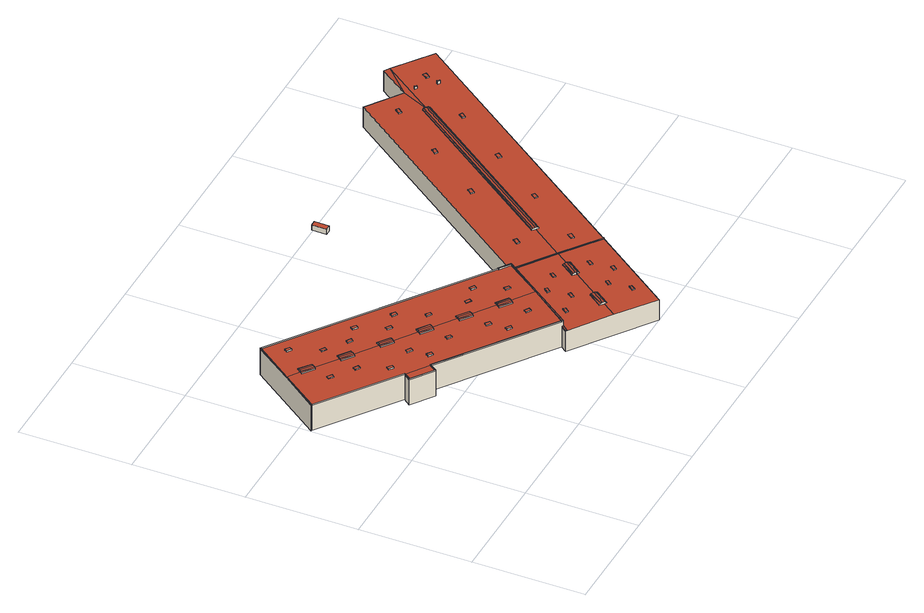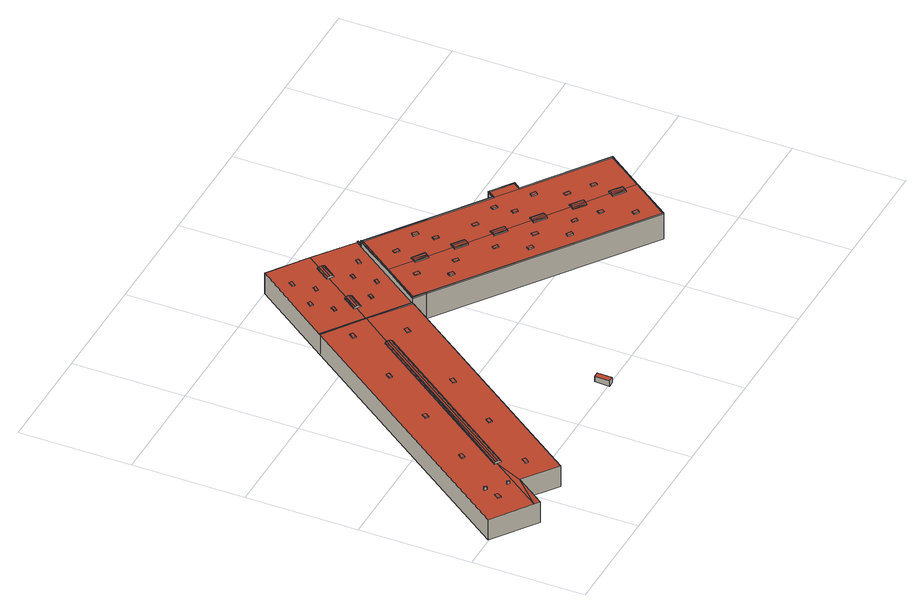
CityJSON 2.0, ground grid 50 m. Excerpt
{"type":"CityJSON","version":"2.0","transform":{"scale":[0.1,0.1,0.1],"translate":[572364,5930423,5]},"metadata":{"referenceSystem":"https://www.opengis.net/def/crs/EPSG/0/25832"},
"CityObjects":{
"building1":{"type":"Building","attributes":{"Grundfläche 2D":"12396.091588","Grundhöhe NN":"5.430"},"children":["building1-1","building1-2","building1-3","building1-4","building1-5","building1-6","building1-7","building1-8","building1-9","building1-10","building1-11","building1-12","building1-13","building1-14","building1-15","building1-16","building1-17","building1-18","building1-19","building1-20","building1-21","building1-22","building1-23","building1-24","building1-25","building1-26","building1-27","building1-28","building1-29","building1-30","building1-31","building1-32","building1-33","building1-34","building1-35","building1-36","building1-37","building1-38","building1-39"],"geometry":[{"type":"Solid","lod":"3","boundaries":[[[[0,1,2]],[[3,4,2,5]],[[6,7,3,5,8,9]],[[10,6,9,11]],[[2,4,0]],[[12,13,14]],[[15,13,12]],[[16,17,18,19,13,15]],[[18,17,20,21,22]],[[23,24,20]],[[24,22,21,20]],[[25,26,27,28,29,30,31,32,33]],[[34,35,36,37,38,39,40,41,42,43,44,45,46,47,48,49,50,51,52,53,54,55,56,57,58,59,60,61,62,63,64]],[[65,66,67,68]],[[69,47,46,70,71,43,42,72,73,74,39,38,75,76,34,64,77,78,61,60,79,80,57,56,81,82,65,68,83,84,51,50,85]],[[86,87,88]],[[89,87,86]],[[90,91,86,88,92,93]],[[94,95,90,93,96]],[[94,96,97]],[[95,94,97,98]],[[99,100,101]],[[102,100,99]],[[103,104,99,101,105,106]],[[107,103,106,108]],[[109,108,110]],[[107,108,109]],[[111,112,113]],[[114,112,111]],[[115,111,113,116]],[[117,118,119,115,116,120]],[[118,117,121]],[[118,121,122]],[[123,124,125]],[[126,124,123]],[[127,128,123,125,129,130]],[[131,127,130,132]],[[133,132,134]],[[131,132,133]],[[135,136,137]],[[138,136,135]],[[139,135,137,140]],[[141,142,143,140,144]],[[139,140,143]],[[142,141,145]],[[142,145,146]],[[147,148,149]],[[150,148,147]],[[151,147,149,152]],[[153,154,155,151,152,156]],[[154,153,157]],[[155,154,157,158]],[[159,160,56,161,162,163,164,165,166]],[[167,168,169,170,171,172,173,174,175,176,177,178]],[[179,180,181,182,160,159,183,184,185,186,187,188,189]],[[190,191,192]],[[193,191,190]],[[193,194,195,196,191]],[[196,197,191]],[[195,198,199,196]],[[200,201,198]],[[201,199,198]],[[202,203,204]],[[205,206,207,208,209,210,211,212,213,214,202]],[[202,214,203]],[[215,216,217,203,214,218,219,220,210,209]],[[221,222,223,224,225,226,227,228,229,230,231,232,233,234,235,236,237,238]],[[224,239,240,235,234,241,242,229,228,243,244,245,225]],[[2,1,226,225,245,11,9,8,5]],[[10,11,245,244]],[[244,243,228,227,0,4,3,7,6,10]],[[1,0,227,226]],[[12,14,242,241]],[[12,241,234,233,232,23,20,17,16,15]],[[24,23,232,231]],[[230,229,19]],[[22,24,231,230,19,18]],[[13,19,229,242,14]],[[236,235,26,25]],[[27,26,235,240]],[[240,216,28,27]],[[216,215,209,208,31,30,29,28]],[[208,207,32,31]],[[93,92,88,87,79,60,59,97,96]],[[98,97,59,58]],[[86,91,90,95,98,58,57,80,89]],[[87,89,80,79]],[[100,75,38,37,36,110,108,106,105,101]],[[109,110,36,35]],[[104,103,107,109,35,34,76,102,99]],[[100,102,76,75]],[[113,112,70,46,120,116]],[[117,120,46,45,121]],[[121,45,44,122]],[[115,119,118,122,44,43,71,114,111]],[[112,114,71,70]],[[130,129,125,124,77,64,63,134,132]],[[133,134,63,62]],[[123,128,61,78,126]],[[133,62,61,128,127,131]],[[124,126,78,77]],[[141,144,50,49,145]],[[136,85,50,144,140,137]],[[146,145,49,48]],[[139,143,47,69,138,135]],[[48,47,143,142,146]],[[136,138,69,85]],[[148,73,72,42,41,157,153,156,152,149]],[[158,157,41,40]],[[147,151,155,158,40,39,74,150]],[[148,150,74,73]],[[246,247,159,166]],[[56,160,81]],[[55,161,56]],[[162,161,55,54]],[[248,249,164,163]],[[165,164,249]],[[246,166,165]],[[248,163,162,54,53,170,169,168,167,250]],[[171,170,53,52]],[[172,171,52,51]],[[84,188,187,174,173,172,51]],[[251,175,174,187,252]],[[251,253,254,176,175]],[[254,255,256,250,167,178,177,176]],[[247,257,183,159]],[[257,258,184,183]],[[258,259,185,184]],[[259,260,186,185]],[[260,252,187,186]],[[189,188,84,83]],[[180,179,189,83,68,67]],[[181,180,67,66]],[[65,82,182,181,66]],[[160,182,82,81]],[[190,192,219,218]],[[198,195,194,193,190,218,214,213,200]],[[201,200,213,212]],[[201,212,211,210,220,219,192,191,197,196,199]],[[221,238,261,262]],[[239,224,223,222,221,262,263]],[[240,239,263,264,216]],[[215,216,215,209]],[[207,206,265,266,250,256,255,254,33,32]],[[248,250,266,267]],[[249,248,267,268]],[[246,165,249,268,269]],[[247,246,269,270]],[[257,247,270,271]],[[258,257,271,272]],[[259,258,272,273]],[[260,259,273,274]],[[237,275,251,252,260,274,261,238]],[[236,25,33,254,253,251,275,237]],[[202,204,276,277]],[[205,202,277,278]],[[206,205,278,265]],[[217,216,264,279]],[[276,204,203,217,279]],[[262,261,274,273,272,271,270,269,268,267,266,265,278,277,276,279,264,263]]]],"semantics":{"surfaces":[{"type":"RoofSurface"},{"type":"WallSurface"},{"type":"GroundSurface"}],"values":[[0,0,0,0,0,0,0,0,0,0,0,0,0,0,0,0,0,0,0,0,0,0,0,0,0,0,0,0,0,0,0,0,0,0,0,0,0,0,0,0,0,0,0,0,0,0,0,0,0,0,0,0,0,0,0,0,0,0,0,0,0,0,0,0,0,0,0,0,1,1,1,1,1,1,1,1,1,1,1,1,1,1,1,1,1,1,1,1,1,1,1,1,1,1,1,1,1,1,1,1,1,1,1,1,1,1,1,1,1,1,1,1,1,1,1,1,1,1,1,1,1,1,1,1,1,1,1,1,1,1,1,1,1,1,1,1,1,1,1,1,1,1,1,1,1,1,1,1,1,1,1,1,1,1,1,1,1,1,1,2]]}}]},
"building1-1":{"type":"BuildingInstallation","parents":["building1"],"geometry":[{"type":"MultiSurface","lod":"3","boundaries":[[[280,281,282,283]],[[283,282,284,285]],[[280,283,285,286]],[[286,287,281,280]],[[287,284,282,281]]],"semantics":{"surfaces":[{"type":"RoofSurface"},{"type":"WallSurface"}],"values":[0,1,1,1,1]}}]},
"building1-2":{"type":"BuildingInstallation","parents":["building1"],"geometry":[{"type":"MultiSurface","lod":"3","boundaries":[[[288,289,290,291]],[[291,290,292,293]],[[288,291,293,294]],[[289,288,294,295]],[[290,289,295,292]]],"semantics":{"surfaces":[{"type":"RoofSurface"},{"type":"WallSurface"}],"values":[0,1,1,1,1]}}]},
"building1-3":{"type":"BuildingInstallation","parents":["building1"],"geometry":[{"type":"MultiSurface","lod":"3","boundaries":[[[296,297,298,299]],[[299,298,300,301]],[[296,299,301,302]],[[297,296,302,303]],[[298,297,303,300]]],"semantics":{"surfaces":[{"type":"RoofSurface"},{"type":"WallSurface"}],"values":[0,1,1,1,1]}}]},
"building1-4":{"type":"BuildingInstallation","parents":["building1"],"geometry":[{"type":"MultiSurface","lod":"3","boundaries":[[[304,305,306,307]],[[307,306,308,309]],[[304,307,309,310]],[[305,304,310,311]],[[306,305,311,308]]],"semantics":{"surfaces":[{"type":"RoofSurface"},{"type":"WallSurface"}],"values":[0,1,1,1,1]}}]},
"building1-5":{"type":"BuildingInstallation","parents":["building1"],"geometry":[{"type":"MultiSurface","lod":"3","boundaries":[[[312,313,314,315]],[[315,314,316,317]],[[312,315,317,318]],[[313,312,318,319]],[[314,313,319,316]]],"semantics":{"surfaces":[{"type":"RoofSurface"},{"type":"WallSurface"}],"values":[0,1,1,1,1]}}]},
"building1-6":{"type":"BuildingInstallation","parents":["building1"],"geometry":[{"type":"MultiSurface","lod":"3","boundaries":[[[320,321,275,322]],[[238,221,320,322]],[[321,320,221,222]],[[222,237,275,321]],[[322,275,237,238]]],"semantics":{"surfaces":[{"type":"RoofSurface"},{"type":"WallSurface"}],"values":[0,1,1,1,1]}}]},
"building1-7":{"type":"BuildingInstallation","parents":["building1"],"geometry":[{"type":"MultiSurface","lod":"3","boundaries":[[[323,324,325,326]],[[326,325,327,328]],[[323,326,328,329]],[[324,323,329,330]],[[325,324,330,327]]],"semantics":{"surfaces":[{"type":"RoofSurface"},{"type":"WallSurface"}],"values":[0,1,1,1,1]}}]},
"building1-8":{"type":"BuildingInstallation","parents":["building1"],"geometry":[{"type":"MultiSurface","lod":"3","boundaries":[[[331,332,333,334]],[[334,333,335,336]],[[331,334,336,337]],[[332,331,337,338]],[[333,332,338,335]]],"semantics":{"surfaces":[{"type":"RoofSurface"},{"type":"WallSurface"}],"values":[0,1,1,1,1]}}]},
"building1-9":{"type":"BuildingInstallation","parents":["building1"],"geometry":[{"type":"MultiSurface","lod":"3","boundaries":[[[339,340,341,342]],[[343,344,342,341]],[[339,342,344,345]],[[340,339,345,346]],[[341,340,346,343]]],"semantics":{"surfaces":[{"type":"RoofSurface"},{"type":"WallSurface"}],"values":[0,1,1,1,1]}}]},
"building1-10":{"type":"BuildingInstallation","parents":["building1"],"geometry":[{"type":"MultiSurface","lod":"3","boundaries":[[[347,348,349,350]],[[350,349,351,352]],[[347,350,352,353]],[[348,347,353,354]],[[349,348,354,351]]],"semantics":{"surfaces":[{"type":"RoofSurface"},{"type":"WallSurface"}],"values":[0,1,1,1,1]}}]},
"building1-11":{"type":"BuildingInstallation","parents":["building1"],"geometry":[{"type":"MultiSurface","lod":"3","boundaries":[[[355,356,357,358]],[[358,357,359,360]],[[355,358,360,361]],[[356,355,361,362]],[[357,356,362,359]]],"semantics":{"surfaces":[{"type":"RoofSurface"},{"type":"WallSurface"}],"values":[0,1,1,1,1]}}]},
"building1-12":{"type":"BuildingInstallation","parents":["building1"],"geometry":[{"type":"MultiSurface","lod":"3","boundaries":[[[363,364,365,366]],[[366,365,367,368]],[[363,366,368,369]],[[364,363,369,370]],[[365,364,370,367]]],"semantics":{"surfaces":[{"type":"RoofSurface"},{"type":"WallSurface"}],"values":[0,1,1,1,1]}}]},
"building1-13":{"type":"BuildingInstallation","parents":["building1"],"geometry":[{"type":"MultiSurface","lod":"3","boundaries":[[[371,372,373,374]],[[375,376,374,373]],[[376,377,371,374]],[[372,371,377,378]],[[373,372,378,375]]],"semantics":{"surfaces":[{"type":"RoofSurface"},{"type":"WallSurface"}],"values":[0,1,1,1,1]}}]},
"building1-14":{"type":"BuildingInstallation","parents":["building1"],"geometry":[{"type":"MultiSurface","lod":"3","boundaries":[[[379,380,381,382]],[[382,381,383,384]],[[379,382,384,385]],[[380,379,385,386]],[[381,380,386,383]]],"semantics":{"surfaces":[{"type":"RoofSurface"},{"type":"WallSurface"}],"values":[0,1,1,1,1]}}]},
"building1-15":{"type":"BuildingInstallation","parents":["building1"],"geometry":[{"type":"MultiSurface","lod":"3","boundaries":[[[387,388,389,390]],[[390,389,391,392]],[[387,390,392,393]],[[388,387,393,394]],[[389,388,394,391]]],"semantics":{"surfaces":[{"type":"RoofSurface"},{"type":"WallSurface"}],"values":[0,1,1,1,1]}}]},
"building1-16":{"type":"BuildingInstallation","parents":["building1"],"geometry":[{"type":"MultiSurface","lod":"3","boundaries":[[[395,396,397,398]],[[399,400,398,397]],[[395,398,400,401]],[[401,402,396,395]],[[397,396,402,399]]],"semantics":{"surfaces":[{"type":"RoofSurface"},{"type":"WallSurface"}],"values":[0,1,1,1,1]}}]},
"building1-17":{"type":"BuildingInstallation","parents":["building1"],"geometry":[{"type":"MultiSurface","lod":"3","boundaries":[[[403,404,405,406]],[[406,405,407,408]],[[403,406,408,409]],[[404,403,409,410]],[[405,404,410,407]]],"semantics":{"surfaces":[{"type":"RoofSurface"},{"type":"WallSurface"}],"values":[0,1,1,1,1]}}]},
"building1-18":{"type":"BuildingInstallation","parents":["building1"],"geometry":[{"type":"MultiSurface","lod":"3","boundaries":[[[411,412,413,414]],[[414,413,415,416]],[[411,414,416,417]],[[412,411,417,418]],[[413,412,418,415]]],"semantics":{"surfaces":[{"type":"RoofSurface"},{"type":"WallSurface"}],"values":[0,1,1,1,1]}}]},
"building1-19":{"type":"BuildingInstallation","parents":["building1"],"geometry":[{"type":"MultiSurface","lod":"3","boundaries":[[[419,420,421,422]],[[422,421,423,424]],[[419,422,424,425]],[[420,419,425,426]],[[421,420,426,423]]],"semantics":{"surfaces":[{"type":"RoofSurface"},{"type":"WallSurface"}],"values":[0,1,1,1,1]}}]},
"building1-20":{"type":"BuildingInstallation","parents":["building1"],"geometry":[{"type":"MultiSurface","lod":"3","boundaries":[[[427,428,429,430]],[[431,432,430,429]],[[427,430,432,433]],[[428,427,433,434]],[[434,431,429,428]]],"semantics":{"surfaces":[{"type":"RoofSurface"},{"type":"WallSurface"}],"values":[0,1,1,1,1]}}]},
"building1-21":{"type":"BuildingInstallation","parents":["building1"],"geometry":[{"type":"MultiSurface","lod":"3","boundaries":[[[435,436,437,438]],[[438,437,439,440]],[[440,441,435,438]],[[441,442,436,435]],[[437,436,442,439]]],"semantics":{"surfaces":[{"type":"RoofSurface"},{"type":"WallSurface"}],"values":[0,1,1,1,1]}}]},
"building1-22":{"type":"BuildingInstallation","parents":["building1"],"geometry":[{"type":"MultiSurface","lod":"3","boundaries":[[[443,444,445,446]],[[447,448,446,445]],[[443,446,448,449]],[[449,450,444,443]],[[445,444,450,447]]],"semantics":{"surfaces":[{"type":"RoofSurface"},{"type":"WallSurface"}],"values":[0,1,1,1,1]}}]},
"building1-23":{"type":"BuildingInstallation","parents":["building1"],"geometry":[{"type":"MultiSurface","lod":"3","boundaries":[[[451,452,453,454]],[[454,453,455,456]],[[456,457,451,454]],[[457,458,452,451]],[[453,452,458,455]]],"semantics":{"surfaces":[{"type":"RoofSurface"},{"type":"WallSurface"}],"values":[0,1,1,1,1]}}]},
"building1-24":{"type":"BuildingInstallation","parents":["building1"],"geometry":[{"type":"MultiSurface","lod":"3","boundaries":[[[459,460,461,462]],[[462,461,463,464]],[[459,462,464,465]],[[460,459,465,466]],[[461,460,466,463]]],"semantics":{"surfaces":[{"type":"RoofSurface"},{"type":"WallSurface"}],"values":[0,1,1,1,1]}}]},
"building1-25":{"type":"BuildingInstallation","parents":["building1"],"geometry":[{"type":"MultiSurface","lod":"3","boundaries":[[[467,468,469,470]],[[471,472,470,469]],[[467,470,472,473]],[[473,474,468,467]],[[469,468,474,471]]],"semantics":{"surfaces":[{"type":"RoofSurface"},{"type":"WallSurface"}],"values":[0,1,1,1,1]}}]},
"building1-26":{"type":"BuildingInstallation","parents":["building1"],"geometry":[{"type":"MultiSurface","lod":"3","boundaries":[[[475,476,477,478]],[[479,480,478,477]],[[480,481,475,478]],[[476,475,481,482]],[[477,476,482,479]]],"semantics":{"surfaces":[{"type":"RoofSurface"},{"type":"WallSurface"}],"values":[0,1,1,1,1]}}]},
"building1-27":{"type":"BuildingInstallation","parents":["building1"],"geometry":[{"type":"MultiSurface","lod":"3","boundaries":[[[483,484,485,486]],[[486,485,487,488]],[[483,486,488,489]],[[484,483,489,490]],[[485,484,490,487]]],"semantics":{"surfaces":[{"type":"RoofSurface"},{"type":"WallSurface"}],"values":[0,1,1,1,1]}}]},
"building1-28":{"type":"BuildingInstallation","parents":["building1"],"geometry":[{"type":"MultiSurface","lod":"3","boundaries":[[[491,492,493,494]],[[494,493,495,496]],[[491,494,496,497]],[[492,491,497,498]],[[493,492,498,495]]],"semantics":{"surfaces":[{"type":"RoofSurface"},{"type":"WallSurface"}],"values":[0,1,1,1,1]}}]},
"building1-29":{"type":"BuildingInstallation","parents":["building1"],"geometry":[{"type":"MultiSurface","lod":"3","boundaries":[[[499,500,501,502]],[[502,501,503,504]],[[499,502,504,505]],[[500,499,505,506]],[[501,500,506,503]]],"semantics":{"surfaces":[{"type":"RoofSurface"},{"type":"WallSurface"}],"values":[0,1,1,1,1]}}]},
"building1-30":{"type":"BuildingInstallation","parents":["building1"],"geometry":[{"type":"MultiSurface","lod":"3","boundaries":[[[507,508,509,510]],[[510,509,511,512]],[[507,510,512,513]],[[508,507,513,514]],[[509,508,514,511]]],"semantics":{"surfaces":[{"type":"RoofSurface"},{"type":"WallSurface"}],"values":[0,1,1,1,1]}}]},
"building1-31":{"type":"BuildingInstallation","parents":["building1"],"geometry":[{"type":"MultiSurface","lod":"3","boundaries":[[[515,516,517,518]],[[518,517,519,520]],[[515,518,520,521]],[[516,515,521,522]],[[517,516,522,519]]],"semantics":{"surfaces":[{"type":"RoofSurface"},{"type":"WallSurface"}],"values":[0,1,1,1,1]}}]},
"building1-32":{"type":"BuildingInstallation","parents":["building1"],"geometry":[{"type":"MultiSurface","lod":"3","boundaries":[[[523,524,525,526]],[[526,525,527,528]],[[523,526,528,529]],[[524,523,529,530]],[[525,524,530,527]]],"semantics":{"surfaces":[{"type":"RoofSurface"},{"type":"WallSurface"}],"values":[0,1,1,1,1]}}]},
"building1-33":{"type":"BuildingInstallation","parents":["building1"],"geometry":[{"type":"MultiSurface","lod":"3","boundaries":[[[531,532,533,534]],[[534,533,535,536]],[[531,534,536,537]],[[532,531,537,538]],[[533,532,538,535]]],"semantics":{"surfaces":[{"type":"RoofSurface"},{"type":"WallSurface"}],"values":[0,1,1,1,1]}}]},
"building1-34":{"type":"BuildingInstallation","parents":["building1"],"geometry":[{"type":"MultiSurface","lod":"3","boundaries":[[[539,540,541,542]],[[542,541,543,544]],[[539,542,544,545]],[[540,539,545,546]],[[541,540,546,543]]],"semantics":{"surfaces":[{"type":"RoofSurface"},{"type":"WallSurface"}],"values":[0,1,1,1,1]}}]},
"building1-35":{"type":"BuildingInstallation","parents":["building1"],"geometry":[{"type":"MultiSurface","lod":"3","boundaries":[[[547,548,549,550]],[[550,549,551,552]],[[547,550,552,553]],[[548,547,553,554]],[[549,548,554,551]]],"semantics":{"surfaces":[{"type":"RoofSurface"},{"type":"WallSurface"}],"values":[0,1,1,1,1]}}]},
"building1-36":{"type":"BuildingInstallation","parents":["building1"],"geometry":[{"type":"MultiSurface","lod":"3","boundaries":[[[555,556,557,558]],[[558,557,559,560]],[[555,558,560,561]],[[556,555,561,562]],[[557,556,562,559]]],"semantics":{"surfaces":[{"type":"RoofSurface"},{"type":"WallSurface"}],"values":[0,1,1,1,1]}}]},
"building1-37":{"type":"BuildingInstallation","parents":["building1"],"geometry":[{"type":"MultiSurface","lod":"3","boundaries":[[[563,564,565,566]],[[566,565,567,568]],[[563,566,568,569]],[[564,563,569,570]],[[565,564,570,567]]],"semantics":{"surfaces":[{"type":"RoofSurface"},{"type":"WallSurface"}],"values":[0,1,1,1,1]}}]},
"building1-38":{"type":"BuildingInstallation","parents":["building1"],"geometry":[{"type":"MultiSurface","lod":"3","boundaries":[[[571,572,573,574]],[[574,573,575,576]],[[571,574,576,577]],[[572,571,577,578]],[[573,572,578,575]]],"semantics":{"surfaces":[{"type":"RoofSurface"},{"type":"WallSurface"}],"values":[0,1,1,1,1]}}]},
"building1-39":{"type":"BuildingInstallation","parents":["building1"],"geometry":[{"type":"MultiSurface","lod":"3","boundaries":[[[579,580,581,582]],[[583,584,582,581]],[[579,582,584,585]],[[585,586,580,579]],[[581,580,586,583]]],"semantics":{"surfaces":[{"type":"RoofSurface"},{"type":"WallSurface"}],"values":[0,1,1,1,1]}}]},
"building2":{"type":"Building","attributes":{"Grundfläche 2D":"17.753610","Grundhöhe NN":"5.560"},"geometry":[{"type":"Solid","lod":"3","boundaries":[[[[587,588,589,590]],[[591,592,590,589]],[[592,593,587,590]],[[593,594,588,587]],[[594,591,589,588]],[[594,593,592,591]]]],"semantics":{"surfaces":[{"type":"RoofSurface"},{"type":"WallSurface"},{"type":"GroundSurface"}],"values":[[0,1,1,1,1,2]]}}]}
},
"vertices":[
[1163,261,112],[1118,199,112],[1124,195,116],[1175,252,118],[1168,258,116],[1131,190,118],[1184,246,116],[1180,249,117],[1136,187,117],[1139,184,116],[1190,242,112],[1145,180,112],[1321,424,112],[1271,365,116],[1276,362,112],[1316,428,116],[1310,432,118],[1308,434,118],[1263,371,118],[1266,369,118],[1299,440,116],[1255,377,116],[1254,377,116],[1294,443,112],[1249,381,112],[1183,617,109],[1354,493,109],[1524,370,109],[1527,374,109],[1525,374,109],[1356,497,109],[1186,621,109],[1185,620,109],[1185,619,109],[475,870,135],[485,883,134],[535,847,134],[526,835,135],[525,834,135],[621,765,135],[630,778,134],[680,741,134],[672,730,135],[768,661,135],[776,672,134],[826,636,134],[818,625,135],[915,557,135],[922,566,134],[971,530,134],[965,521,135],[1060,453,135],[1179,618,130],[1132,651,130],[1133,653,130],[257,1288,130],[131,1114,135],[182,1078,135],[194,1094,134],[243,1058,134],[232,1042,135],[328,974,135],[339,989,134],[389,952,134],[378,938,135],[353,697,130],[330,665,130],[425,597,130],[448,629,130],[902,540,134],[807,609,134],[757,646,134],[671,729,135],[661,715,134],[611,751,134],[515,821,134],[466,857,134],[370,926,134],[320,962,134],[224,1031,134],[174,1068,134],[10,947,130],[353,698,130],[448,630,130],[933,278,130],[952,504,134],[178,1073,142],[224,1031,139],[229,1037,142],[174,1068,139],[185,1082,143],[182,1078,143],[232,1042,143],[234,1045,143],[190,1088,142],[190,1089,142],[240,1053,142],[243,1058,139],[194,1094,139],[470,863,142],[515,821,139],[520,827,142],[466,857,139],[476,871,143],[475,870,143],[525,834,143],[526,835,143],[481,878,142],[531,842,142],[485,883,139],[535,847,139],[761,651,142],[807,609,139],[811,616,142],[757,646,139],[767,660,143],[817,623,143],[822,631,142],[772,667,142],[768,661,143],[818,625,143],[826,636,139],[776,672,139],[324,968,142],[370,926,139],[374,932,142],[320,962,139],[330,976,143],[328,974,143],[378,938,143],[380,940,143],[335,983,142],[385,948,142],[339,989,139],[389,952,139],[906,546,142],[952,504,139],[957,510,142],[902,540,139],[913,554,143],[962,518,143],[968,525,142],[918,561,142],[915,557,143],[965,521,143],[971,530,139],[922,566,139],[615,757,142],[661,715,139],[666,721,142],[611,751,139],[621,765,143],[671,729,143],[677,737,142],[627,772,142],[626,772,142],[672,730,143],[680,741,139],[630,778,139],[9,946,135],[10,947,135],[257,1288,135],[1133,653,135],[1134,654,135],[256,1290,135],[130,1115,135],[8,947,135],[1135,655,136],[1134,654,136],[1133,653,136],[1132,651,136],[1179,618,136],[1060,453,136],[933,278,136],[932,277,136],[936,274,136],[1185,619,136],[1185,620,136],[1183,621,136],[448,629,135],[425,597,135],[330,665,135],[353,698,135],[352,698,135],[328,665,135],[425,595,135],[448,628,135],[932,277,135],[933,278,135],[448,630,135],[2003,1364,112],[1469,637,117],[1473,634,112],[1997,1368,117],[1991,1373,117],[1989,1374,118],[1461,642,118],[1462,642,118],[1980,1380,117],[1452,649,117],[1976,1383,112],[1447,653,112],[2047,1499,107],[2169,1619,108],[2146,1635,106],[1897,1608,105],[1183,621,105],[1185,620,105],[1186,621,105],[1356,497,108],[1462,642,108],[1461,642,108],[1447,653,108],[1976,1383,108],[1991,1373,108],[1525,374,105],[1527,374,105],[2339,1496,105],[2003,1364,108],[1473,634,108],[1469,637,108],[912,250,105],[916,248,105],[1083,126,108],[1089,122,108],[1136,187,108],[1118,199,108],[1163,261,108],[1180,249,108],[1266,369,108],[1265,369,108],[1249,381,108],[1294,443,108],[1308,434,108],[1310,432,108],[1354,493,108],[1183,617,105],[936,274,105],[932,277,105],[1256,0,105],[1524,370,105],[1321,424,108],[1276,362,108],[1184,246,108],[1190,242,108],[1145,180,108],[8,947,130],[9,946,130],[1134,654,130],[256,1290,130],[1135,655,130],[936,274,130],[932,277,130],[1063,451,135],[1185,619,130],[1185,620,130],[1183,621,130],[352,698,130],[328,665,130],[425,595,130],[448,628,130],[932,277,4],[912,250,4],[1256,0,4],[1527,374,4],[1183,621,4],[1135,655,4],[1134,654,4],[256,1290,4],[8,947,4],[9,946,4],[352,698,4],[328,665,4],[425,595,4],[448,628,4],[936,274,110],[2146,1635,4],[2047,1499,4],[1897,1608,4],[2339,1496,4],
[1230,457,111],[1220,464,111],[1206,445,111],[1216,438,111],[1206,445,107],[1216,438,107],[1230,457,107],[1220,464,107],
[1279,237,111],[1270,244,111],[1255,225,111],[1265,218,111],[1255,225,107],[1265,218,107],[1279,237,107],[1270,244,107],
[1377,259,111],[1367,266,111],[1353,247,111],[1363,240,111],[1353,247,106],[1363,240,106],[1377,259,106],[1367,266,106],
[1142,337,111],[1133,344,111],[1119,324,111],[1128,317,111],[1119,324,107],[1128,317,107],[1142,337,107],[1133,344,107],
[1367,359,111],[1358,366,111],[1343,346,111],[1353,339,111],[1343,346,107],[1353,339,107],[1367,359,107],[1358,366,107],
[912,250,110],[916,248,110],[932,277,110],
[1289,138,111],[1280,145,111],[1266,125,111],[1275,118,111],[1266,125,106],[1275,118,106],[1289,138,106],[1280,145,106],
[737,789,137],[728,777,137],[748,764,137],[756,776,137],[748,764,133],[756,776,133],[737,789,133],[728,777,133],
[504,673,137],[496,661,137],[515,648,137],[523,660,137],[515,648,131],[523,660,131],[504,673,131],[496,661,131],
[200,970,137],[192,958,137],[211,944,137],[220,956,137],[211,944,132],[220,956,133],[200,970,133],[192,958,132],
[591,895,137],[583,883,137],[602,869,137],[611,881,137],[602,869,133],[611,881,133],[591,895,133],[583,883,133],
[349,1070,137],[341,1058,137],[360,1045,137],[368,1057,137],[360,1045,133],[368,1057,132],[349,1070,132],[341,1058,133],
[291,1197,137],[282,1185,137],[302,1172,137],[310,1184,137],[302,1172,131],[310,1184,131],[291,1197,131],[282,1185,131],
[534,1021,137],[525,1009,137],[545,995,137],[553,1007,137],[545,995,131],[553,1007,131],[534,1021,131],[525,1009,131],
[445,1000,137],[437,988,137],[456,975,137],[465,987,137],[456,975,133],[465,987,133],[445,1000,133],[437,988,133],
[358,779,137],[349,767,137],[369,753,137],[377,765,137],[369,753,131],[377,765,131],[358,779,131],[349,767,131],
[680,915,137],[671,903,137],[691,890,137],[699,902,137],[691,890,131],[699,902,131],[680,915,131],[671,903,131],
[795,462,137],[787,450,137],[806,436,137],[815,448,137],[806,436,131],[815,448,131],[795,462,131],[787,450,131],
[784,548,137],[775,536,137],[795,522,137],[803,534,137],[795,522,132],[803,534,133],[784,548,133],[775,536,132],
[638,653,137],[629,641,137],[649,628,137],[657,640,137],[649,628,132],[657,640,133],[638,653,133],[629,641,132],
[883,683,137],[874,671,137],[894,658,137],[902,670,137],[894,658,133],[902,670,133],[883,683,133],[874,671,133],
[492,759,137],[483,747,137],[503,733,137],[511,745,137],[503,733,132],[511,745,133],[492,759,133],[483,747,132],
[971,704,137],[963,692,137],[982,679,137],[990,691,137],[982,679,131],[990,691,131],[971,704,131],[963,692,131],
[298,899,137],[289,887,137],[309,874,137],[317,886,137],[309,874,132],[317,886,133],[298,899,133],[289,887,132],
[1028,578,137],[1019,566,137],[1039,553,137],[1047,565,137],[1039,553,133],[1047,565,133],[1028,578,133],[1019,566,133],
[930,442,137],[921,430,137],[941,417,137],[949,429,137],[941,417,132],[949,429,133],[930,442,133],[921,430,132],
[1590,988,111],[1579,997,111],[1563,976,111],[1575,967,111],[1563,976,106],[1575,967,107],[1590,988,107],[1579,997,106],
[2167,1396,120],[2171,1401,120],[2162,1408,120],[2158,1402,120],[2162,1408,106],[2158,1402,106],[2167,1396,106],[2171,1401,106],
[1751,1210,111],[1766,1230,111],[1754,1238,111],[1740,1218,111],[1754,1238,106],[1740,1218,106],[1751,1210,107],[1766,1230,107],
[1835,996,111],[1820,976,111],[1832,967,111],[1847,987,111],[1832,967,106],[1847,987,106],[1835,996,107],[1820,976,107],
[1371,684,111],[1359,692,111],[1343,671,111],[1355,663,111],[1343,671,106],[1355,663,107],[1371,684,107],[1359,692,106],
[1942,1474,111],[1931,1482,111],[1915,1461,111],[1926,1453,111],[1915,1461,106],[1926,1453,107],[1942,1474,107],[1931,1482,106],
[1659,753,111],[1644,732,111],[1656,724,111],[1670,744,111],[1656,724,106],[1670,744,106],[1659,753,107],[1644,732,107],
[2010,1239,111],[1996,1219,111],[2008,1210,111],[2023,1230,111],[2008,1210,106],[2023,1230,106],[2010,1239,107],[1996,1219,107],
[2095,1463,120],[2099,1468,120],[2091,1475,120],[2087,1470,120],[2091,1475,108],[2087,1470,108],[2095,1463,108],[2099,1468,108],
[1468,489,111],[1480,480,111],[1495,501,111],[1483,510,111],[1495,501,106],[1483,510,107],[1468,489,107],[1480,480,106],
[2186,1481,111],[2172,1461,111],[2183,1452,111],[2198,1473,111],[2183,1452,106],[2198,1473,106],[2186,1481,107],[2172,1461,107],
[1044,314,111],[1034,321,111],[1020,302,111],[1029,295,111],[1020,302,106],[1029,295,106],[1044,314,106],[1034,321,106],
[1131,436,111],[1121,443,111],[1107,424,111],[1117,417,111],[1107,424,106],[1117,417,106],[1131,436,106],[1121,443,106],
[1195,1439,32],[1221,1439,32],[1223,1506,32],[1197,1506,32],[1223,1506,6],[1197,1506,6],[1195,1439,6],[1221,1439,6]
]}
